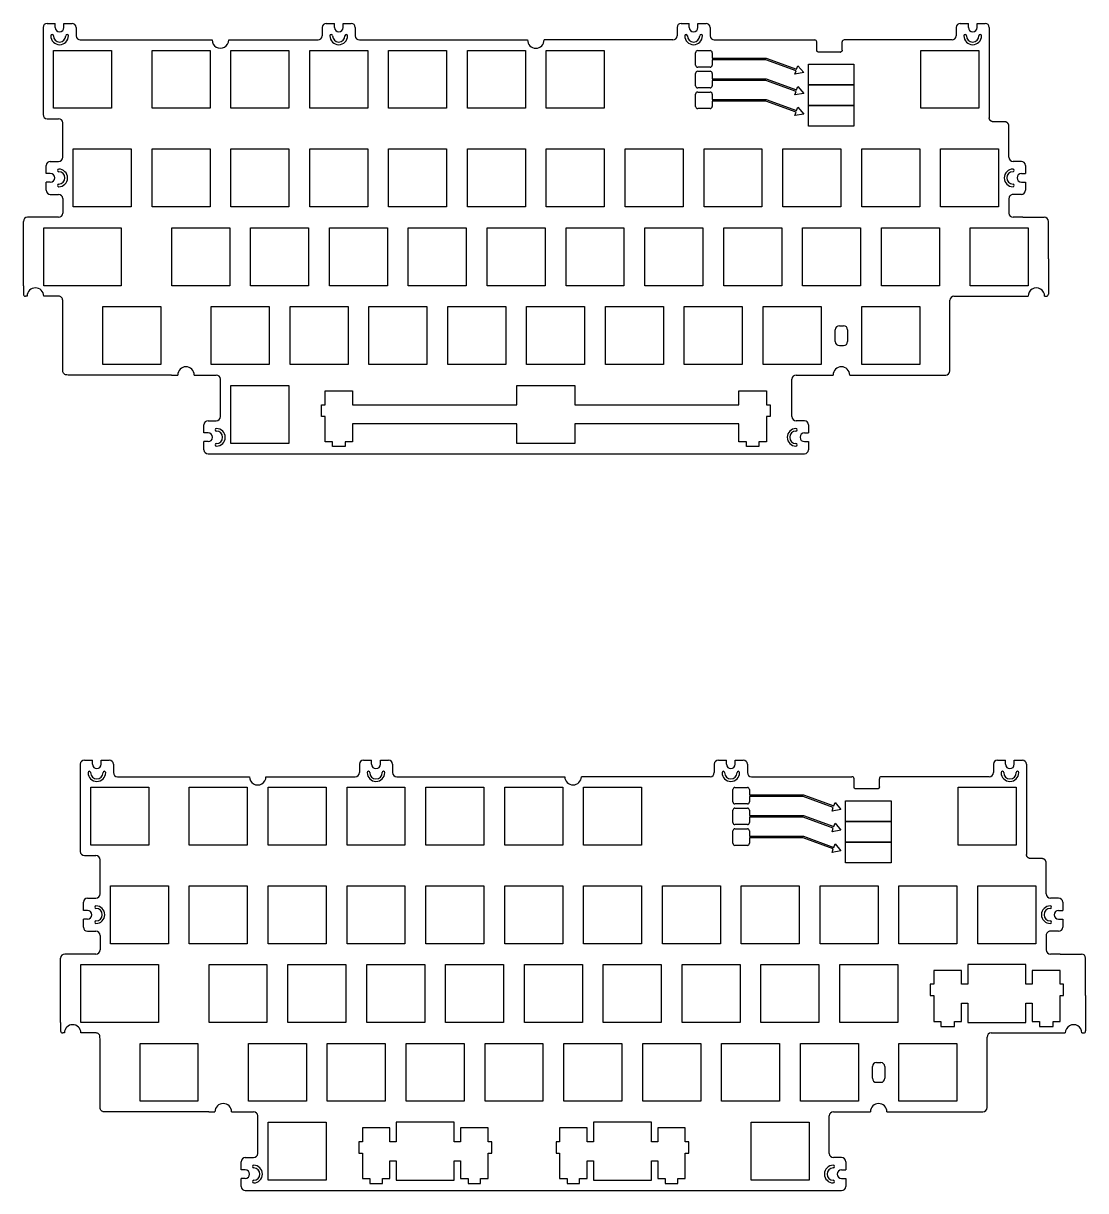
# Model space of a CAD drawing. Header units: millimetres. Extents: x -421 to 474, y -695 to -207.
# Drawn here: x -98 to 158.7, y -683 to -401 of the extents above; entities that cross this region are included whole.
import ezdxf

# ---------------------------------------------------------------- set-up
doc = ezdxf.new("R2010")
doc.units = ezdxf.units.MM
doc.header["$MEASUREMENT"] = 0

msp = doc.modelspace()

# ---------------------------------------------------------------- linework, layer by layer
for p, q in [((-93.24, -401.99), (-93.24, -423.04)), ((-92.24, -400.99), (-90.29, -400.99)), ((-90.29, -401.99), (-90.29, -400.99)), ((-88.19, -400.99), (-86.24, -400.99)), ((-88.19, -401.99), (-88.19, -400.99)), ((-85.24, -401.99), (-85.24, -403.99)), ((-25.8, -401.99), (-25.8, -403.99)), ((-24.8, -400.99), (-22.85, -400.99)), ((-22.85, -401.99), (-22.85, -400.99)), ((-20.75, -400.99), (-18.8, -400.99)), ((-20.75, -401.99), (-20.75, -400.99)), ((-17.8, -401.99), (-17.8, -403.99)), ((59.93, -401.99), (59.93, -403.99)), ((60.93, -400.99), (62.88, -400.99)), ((62.88, -401.99), (62.88, -400.99)), ((64.98, -400.99), (66.93, -400.99)), ((64.98, -401.99), (64.98, -400.99)), ((67.93, -401.99), (67.93, -403.99)), ((127.36, -401.99), (127.36, -403.99)), ((128.36, -400.99), (130.31, -400.99)), ((130.31, -401.99), (130.31, -400.99)), ((132.41, -400.99), (134.36, -400.99)), ((132.41, -401.99), (132.41, -400.99)), ((135.36, -401.99), (135.36, -423.79)), ((-48.38, -404.99), (-26.8, -404.99)), ((-16.8, -404.99), (23.82, -404.99)), ((58.93, -404.99), (27.82, -404.99)), ((68.93, -404.99), (93.19, -404.99)), ((93.69, -407.45), (93.69, -405.49)), ((99.81, -407.45), (99.81, -405.49)), ((126.36, -404.99), (100.31, -404.99)), ((-90.71, -421.51), (-90.71, -407.51)), ((-90.71, -407.51), (-76.71, -407.51)), ((-76.71, -407.51), (-76.71, -421.51)), ((-66.9, -407.51), (-52.9, -407.51)), ((-66.9, -421.51), (-66.9, -407.51)), ((-52.9, -407.51), (-52.9, -421.51)), ((-47.85, -421.51), (-47.85, -407.51)), ((-47.85, -407.51), (-33.85, -407.51)), ((-33.85, -407.51), (-33.85, -421.51)), ((-28.8, -421.51), (-28.8, -407.51)), ((-28.8, -407.51), (-14.8, -407.51)), ((-14.8, -407.51), (-14.8, -421.51)), ((-9.75, -421.51), (-9.75, -407.51)), ((-9.75, -407.51), (4.25, -407.51)), ((4.25, -407.51), (4.25, -421.51)), ((9.3, -421.51), (9.3, -407.51)), ((9.3, -407.51), (23.3, -407.51)), ((23.3, -407.51), (23.3, -421.51)), ((28.35, -421.51), (28.35, -407.51)), ((28.35, -407.51), (42.35, -407.51)), ((42.35, -407.51), (42.35, -421.51)), ((64.42, -411.08), (64.42, -408.08)), ((64.92, -407.58), (67.92, -407.58)), ((68.42, -408.08), (68.42, -409.38)), ((118.84, -407.51), (132.84, -407.51)), ((118.84, -421.51), (118.84, -407.51)), ((132.84, -407.51), (132.84, -421.51)), ((67.92, -411.58), (64.92, -411.58)), ((68.42, -409.38), (81.45, -409.38)), ((68.42, -409.78), (68.42, -411.08)), ((81.38, -409.78), (68.42, -409.78)), ((88.68, -412.44), (81.38, -409.78)), ((81.45, -409.38), (88.82, -412.06)), ((88.82, -412.06), (89.12, -411.22)), ((89.12, -411.22), (90.53, -412.9)), ((64.42, -416.08), (64.42, -413.08)), ((64.92, -412.58), (67.92, -412.58)), ((68.42, -413.08), (68.42, -414.38)), ((68.42, -414.38), (81.45, -414.38)), ((81.45, -414.38), (88.82, -417.06)), ((88.37, -413.28), (88.68, -412.44)), ((90.53, -412.9), (88.37, -413.28)), ((67.92, -416.58), (64.92, -416.58)), ((68.42, -414.78), (68.42, -416.08)), ((81.38, -414.78), (68.42, -414.78)), ((88.68, -417.44), (81.38, -414.78)), ((88.82, -417.06), (89.12, -416.22)), ((89.12, -416.22), (90.53, -417.9)), ((64.42, -421.08), (64.42, -418.08)), ((64.92, -417.58), (67.92, -417.58)), ((68.42, -418.08), (68.42, -419.38)), ((68.42, -419.38), (81.45, -419.38)), ((68.42, -419.78), (68.42, -421.08)), ((81.38, -419.78), (68.42, -419.78)), ((88.68, -422.44), (81.38, -419.78)), ((81.45, -419.38), (88.82, -422.06)), ((88.37, -418.28), (88.68, -417.44)), ((90.53, -417.9), (88.37, -418.28)), ((-76.71, -421.51), (-90.71, -421.51)), ((-52.9, -421.51), (-66.9, -421.51)), ((-33.85, -421.51), (-47.85, -421.51)), ((-14.8, -421.51), (-28.8, -421.51)), ((4.25, -421.51), (-9.75, -421.51)), ((23.3, -421.51), (9.3, -421.51)), ((42.35, -421.51), (28.35, -421.51)), ((67.92, -421.58), (64.92, -421.58)), ((88.37, -423.28), (88.68, -422.44)), ((90.53, -422.9), (88.37, -423.28)), ((88.82, -422.06), (89.12, -421.22)), ((89.12, -421.22), (90.53, -422.9)), ((132.84, -421.51), (118.84, -421.51)), ((-92.24, -424.04), (-89.48, -424.04)), ((-88.48, -433.33), (-88.48, -425.04)), ((140.12, -433.33), (140.12, -425.79)), ((-85.95, -445.32), (-85.95, -431.32)), ((-85.95, -431.32), (-71.95, -431.32)), ((-71.95, -431.32), (-71.95, -445.32)), ((-66.9, -431.32), (-52.9, -431.32)), ((-66.9, -445.32), (-66.9, -431.32)), ((-52.9, -431.32), (-52.9, -445.32)), ((-47.85, -445.32), (-47.85, -431.32)), ((-47.85, -431.32), (-33.85, -431.32)), ((-33.85, -431.32), (-33.85, -445.32)), ((-28.8, -445.32), (-28.8, -431.32)), ((-28.8, -431.32), (-14.8, -431.32)), ((-14.8, -431.32), (-14.8, -445.32)), ((-9.75, -445.32), (-9.75, -431.32)), ((-9.75, -431.32), (4.25, -431.32)), ((4.25, -431.32), (4.25, -445.32)), ((9.3, -445.32), (9.3, -431.32)), ((9.3, -431.32), (23.3, -431.32)), ((23.3, -431.32), (23.3, -445.32)), ((28.35, -445.32), (28.35, -431.32)), ((28.35, -431.32), (42.35, -431.32)), ((42.35, -431.32), (42.35, -445.32)), ((47.4, -445.32), (47.4, -431.32)), ((47.4, -431.32), (61.4, -431.32)), ((61.4, -431.32), (61.4, -445.32)), ((66.45, -445.32), (66.45, -431.32)), ((66.45, -431.32), (80.45, -431.32)), ((80.45, -431.32), (80.45, -445.32)), ((85.5, -445.32), (85.5, -431.32)), ((85.5, -431.32), (99.5, -431.32)), ((99.5, -431.32), (99.5, -445.32)), ((104.55, -445.32), (104.55, -431.32)), ((104.55, -431.32), (118.55, -431.32)), ((118.55, -431.32), (118.55, -445.32)), ((123.6, -431.32), (137.6, -431.32)), ((123.6, -445.32), (123.6, -431.32)), ((137.6, -431.32), (137.6, -445.32)), ((-92.48, -437.28), (-92.48, -435.33)), ((-91.48, -434.33), (-89.48, -434.33)), ((143.12, -434.33), (141.12, -434.33)), ((144.12, -435.33), (144.12, -437.28)), ((-91.48, -437.28), (-92.48, -437.28)), ((-92.48, -441.33), (-92.48, -439.38)), ((-91.48, -439.38), (-92.48, -439.38)), ((143.12, -437.28), (144.12, -437.28)), ((143.12, -439.38), (144.12, -439.38)), ((144.12, -439.38), (144.12, -441.33)), ((-91.48, -442.33), (-89.48, -442.33)), ((143.12, -442.33), (141.12, -442.33)), ((-88.48, -443.33), (-88.48, -446.85)), ((-71.95, -445.32), (-85.95, -445.32)), ((-52.9, -445.32), (-66.9, -445.32)), ((-33.85, -445.32), (-47.85, -445.32)), ((-14.8, -445.32), (-28.8, -445.32)), ((4.25, -445.32), (-9.75, -445.32)), ((23.3, -445.32), (9.3, -445.32)), ((42.35, -445.32), (28.35, -445.32)), ((61.4, -445.32), (47.4, -445.32)), ((80.45, -445.32), (66.45, -445.32)), ((99.5, -445.32), (85.5, -445.32)), ((118.55, -445.32), (104.55, -445.32)), ((137.6, -445.32), (123.6, -445.32)), ((140.12, -443.33), (140.12, -446.85)), ((-89.48, -447.85), (-97, -447.85)), ((143.49, -447.85), (148.65, -447.85)), ((-98, -450.38), (-98, -448.85)), ((-98, -464.37), (-98, -450.38)), ((-93.09, -464.37), (-93.09, -450.38)), ((-93.09, -450.38), (-74.33, -450.38)), ((-74.33, -450.38), (-74.33, -464.37)), ((-62.14, -464.37), (-62.14, -450.38)), ((-62.14, -450.38), (-48.14, -450.38)), ((-48.14, -450.38), (-48.14, -464.37)), ((-43.09, -464.37), (-43.09, -450.38)), ((-43.09, -450.38), (-29.09, -450.38)), ((-29.09, -450.38), (-29.09, -464.37)), ((-24.04, -464.37), (-24.04, -450.38)), ((-24.04, -450.38), (-10.04, -450.38)), ((-10.04, -450.38), (-10.04, -464.37)), ((-4.99, -464.37), (-4.99, -450.38)), ((-4.99, -450.38), (9.01, -450.38)), ((9.01, -450.38), (9.01, -464.37)), ((14.06, -464.37), (14.06, -450.38)), ((14.06, -450.38), (28.06, -450.38)), ((28.06, -450.38), (28.06, -464.37)), ((33.11, -450.38), (47.11, -450.38)), ((33.11, -464.37), (33.11, -450.38)), ((47.11, -450.38), (47.11, -464.37)), ((52.16, -464.37), (52.16, -450.38)), ((52.16, -450.38), (66.16, -450.38)), ((66.16, -450.38), (66.16, -464.37)), ((71.21, -464.37), (71.21, -450.38)), ((71.21, -450.38), (85.21, -450.38)), ((85.21, -450.38), (85.21, -464.37)), ((90.26, -464.37), (90.26, -450.38)), ((90.26, -450.38), (104.26, -450.38)), ((104.26, -450.38), (104.26, -464.37)), ((109.31, -464.37), (109.31, -450.38)), ((109.31, -450.38), (123.31, -450.38)), ((123.31, -450.38), (123.31, -464.37)), ((130.74, -464.37), (130.74, -450.38)), ((130.74, -450.38), (144.74, -450.38)), ((144.74, -450.38), (144.74, -464.37)), ((149.65, -455.08), (149.65, -448.85)), ((149.65, -457.87), (149.65, -466.4)), ((-98, -464.37), (-98, -466.4)), ((-74.33, -464.37), (-93.09, -464.37)), ((-48.14, -464.37), (-62.14, -464.37)), ((-29.09, -464.37), (-43.09, -464.37)), ((-10.04, -464.37), (-24.04, -464.37)), ((9.01, -464.37), (-4.99, -464.37)), ((28.06, -464.37), (14.06, -464.37)), ((47.11, -464.37), (33.11, -464.37)), ((66.16, -464.37), (52.16, -464.37)), ((85.21, -464.37), (71.21, -464.37)), ((104.26, -464.37), (90.26, -464.37)), ((123.31, -464.37), (109.31, -464.37)), ((144.74, -464.37), (130.74, -464.37)), ((-97.2, -466.9), (-97.5, -466.9)), ((-97.09, -466.9), (-97.2, -466.9)), ((125.84, -484.95), (125.84, -467.9)), ((135.22, -466.9), (144.74, -466.9)), ((148.74, -466.9), (149.15, -466.9)), ((-78.81, -483.43), (-78.81, -469.43)), ((-78.81, -469.43), (-64.81, -469.43)), ((-64.81, -469.43), (-64.81, -483.43)), ((-52.61, -483.43), (-52.61, -469.43)), ((-52.61, -469.43), (-38.61, -469.43)), ((-38.61, -469.43), (-38.61, -483.43)), ((-33.56, -469.43), (-19.56, -469.43)), ((-33.56, -483.43), (-33.56, -469.43)), ((-19.56, -469.43), (-19.56, -483.43)), ((-14.51, -469.43), (-0.51, -469.43)), ((-14.51, -483.43), (-14.51, -469.43)), ((-0.51, -469.43), (-0.51, -483.43)), ((4.54, -483.43), (4.54, -469.43)), ((4.54, -469.43), (18.54, -469.43)), ((18.54, -469.43), (18.54, -483.43)), ((23.59, -483.43), (23.59, -469.43)), ((23.59, -469.43), (37.59, -469.43)), ((37.59, -469.43), (37.59, -483.43)), ((42.64, -483.43), (42.64, -469.43)), ((42.64, -469.43), (56.64, -469.43)), ((56.64, -469.43), (56.64, -483.43)), ((61.69, -483.43), (61.69, -469.43)), ((61.69, -469.43), (75.69, -469.43)), ((75.69, -469.43), (75.69, -483.43)), ((80.74, -483.43), (80.74, -469.43)), ((80.74, -469.43), (94.74, -469.43)), ((94.74, -469.43), (94.74, -483.43)), ((104.55, -483.43), (104.55, -469.43)), ((104.55, -469.43), (118.55, -469.43)), ((118.55, -469.43), (118.55, -483.43)), ((98.14, -477.83), (98.14, -475.03)), ((99.14, -474.03), (100.14, -474.03)), ((101.14, -475.03), (101.14, -477.83)), ((99.14, -478.83), (100.14, -478.83)), ((-64.81, -483.43), (-78.81, -483.43)), ((-38.61, -483.43), (-52.61, -483.43)), ((-19.56, -483.43), (-33.56, -483.43)), ((-0.51, -483.43), (-14.51, -483.43)), ((18.54, -483.43), (4.54, -483.43)), ((37.59, -483.43), (23.59, -483.43)), ((56.64, -483.43), (42.64, -483.43)), ((75.69, -483.43), (61.69, -483.43)), ((94.74, -483.43), (80.74, -483.43)), ((118.55, -483.43), (104.55, -483.43)), ((-62.18, -485.95), (-60.71, -485.95)), ((-56.71, -485.95), (-51.38, -485.95)), ((-50.38, -496), (-50.38, -486.95)), ((87.7, -496), (87.7, -486.95)), ((88.7, -485.95), (97.64, -485.95)), ((101.64, -485.95), (124.84, -485.95)), ((-47.85, -502.48), (-47.85, -488.47)), ((-47.85, -488.47), (-33.85, -488.47)), ((-33.85, -488.47), (-33.85, -502.48)), ((-25.12, -493.19), (-25.12, -489.79)), ((-25.12, -489.79), (-18.47, -489.79)), ((-18.47, -489.79), (-18.47, -493.17)), ((21.21, -493.17), (21.21, -488.47)), ((21.21, -488.47), (35.21, -488.47)), ((35.21, -488.47), (35.21, -493.17)), ((74.88, -493.17), (74.88, -489.79)), ((74.88, -489.79), (81.53, -489.79)), ((81.53, -489.79), (81.53, -493.19)), ((-25.98, -495.98), (-25.98, -493.19)), ((-25.98, -493.19), (-25.12, -493.19)), ((-18.47, -493.17), (21.21, -493.17)), ((35.21, -493.17), (74.88, -493.17)), ((81.53, -493.19), (82.4, -493.19)), ((82.4, -493.19), (82.4, -495.98)), ((-25.12, -495.98), (-25.98, -495.98)), ((-25.12, -502.08), (-25.12, -495.98)), ((82.4, -495.98), (81.53, -495.98)), ((81.53, -495.98), (81.53, -502.08)), ((-54.38, -499.95), (-54.38, -498)), ((-53.38, -497), (-51.38, -497)), ((21.21, -497.77), (-18.47, -497.77)), ((-18.47, -497.77), (-18.47, -502.08)), ((21.21, -502.48), (21.21, -497.77)), ((35.21, -497.77), (35.21, -502.48)), ((74.88, -497.77), (35.21, -497.77)), ((74.88, -502.08), (74.88, -497.77)), ((90.7, -497), (88.7, -497)), ((91.7, -498), (91.7, -499.95)), ((-53.38, -499.95), (-54.38, -499.95)), ((90.7, -499.95), (91.7, -499.95)), ((-54.38, -504), (-54.38, -502.05)), ((-53.38, -502.05), (-54.38, -502.05)), ((-33.85, -502.48), (-47.85, -502.48)), ((-23.32, -502.08), (-25.12, -502.08)), ((-23.32, -503.25), (-23.32, -502.08)), ((-20.27, -503.25), (-23.32, -503.25)), ((-18.47, -502.08), (-20.27, -502.08)), ((-20.27, -502.08), (-20.27, -503.25)), ((35.21, -502.48), (21.21, -502.48)), ((76.68, -502.08), (74.88, -502.08)), ((76.68, -503.25), (76.68, -502.08)), ((79.73, -503.25), (76.68, -503.25)), ((81.53, -502.08), (79.73, -502.08)), ((79.73, -502.08), (79.73, -503.25)), ((90.7, -502.05), (91.7, -502.05)), ((91.7, -502.05), (91.7, -504)), ((-53.38, -505), (90.7, -505)), ((-84.24, -579.99), (-84.24, -601.04)), ((-83.24, -578.99), (-81.29, -578.99)), ((-81.29, -579.99), (-81.29, -578.99)), ((-79.19, -578.99), (-77.24, -578.99)), ((-79.19, -579.99), (-79.19, -578.99)), ((-76.24, -579.99), (-76.24, -581.99)), ((-16.8, -579.99), (-16.8, -581.99)), ((-15.8, -578.99), (-13.85, -578.99)), ((-13.85, -579.99), (-13.85, -578.99)), ((-11.75, -578.99), (-9.8, -578.99)), ((-11.75, -579.99), (-11.75, -578.99)), ((-8.8, -579.99), (-8.8, -581.99)), ((68.93, -579.99), (68.93, -581.99)), ((69.93, -578.99), (71.88, -578.99)), ((71.88, -579.99), (71.88, -578.99)), ((73.98, -578.99), (75.93, -578.99)), ((73.98, -579.99), (73.98, -578.99)), ((76.93, -579.99), (76.93, -581.99)), ((136.36, -579.99), (136.36, -581.99)), ((137.36, -578.99), (139.31, -578.99)), ((139.31, -579.99), (139.31, -578.99)), ((141.41, -578.99), (143.36, -578.99)), ((141.41, -579.99), (141.41, -578.99)), ((144.36, -579.99), (144.36, -601.79)), ((-39.38, -582.99), (-17.8, -582.99)), ((-7.8, -582.99), (32.82, -582.99)), ((67.93, -582.99), (36.82, -582.99)), ((77.93, -582.99), (102.19, -582.99)), ((102.69, -585.45), (102.69, -583.49)), ((108.81, -585.45), (108.81, -583.49)), ((135.36, -582.99), (109.31, -582.99)), ((-81.71, -599.51), (-81.71, -585.51)), ((-81.71, -585.51), (-67.71, -585.51)), ((-67.71, -585.51), (-67.71, -599.51)), ((-57.9, -599.51), (-57.9, -585.51)), ((-57.9, -585.51), (-43.9, -585.51)), ((-43.9, -585.51), (-43.9, -599.51)), ((-38.85, -599.51), (-38.85, -585.51)), ((-38.85, -585.51), (-24.85, -585.51)), ((-24.85, -585.51), (-24.85, -599.51)), ((-19.8, -599.51), (-19.8, -585.51)), ((-19.8, -585.51), (-5.8, -585.51)), ((-5.8, -585.51), (-5.8, -599.51)), ((-0.75, -585.51), (13.25, -585.51)), ((-0.75, -599.51), (-0.75, -585.51)), ((13.25, -585.51), (13.25, -599.51)), ((18.3, -599.51), (18.3, -585.51)), ((18.3, -585.51), (32.3, -585.51)), ((32.3, -585.51), (32.3, -599.51)), ((37.35, -599.51), (37.35, -585.51)), ((37.35, -585.51), (51.35, -585.51)), ((51.35, -585.51), (51.35, -599.51)), ((73.42, -589.08), (73.42, -586.08)), ((73.92, -585.58), (76.92, -585.58)), ((77.42, -586.08), (77.42, -587.38)), ((127.84, -599.51), (127.84, -585.51)), ((127.84, -585.51), (141.84, -585.51)), ((141.84, -585.51), (141.84, -599.51)), ((77.42, -587.38), (90.45, -587.38)), ((77.42, -587.78), (77.42, -589.08)), ((90.38, -587.78), (77.42, -587.78)), ((97.68, -590.44), (90.38, -587.78)), ((90.45, -587.38), (97.82, -590.06)), ((97.82, -590.06), (98.12, -589.22)), ((98.12, -589.22), (99.53, -590.9)), ((73.42, -594.08), (73.42, -591.08)), ((76.92, -589.58), (73.92, -589.58)), ((73.92, -590.58), (76.92, -590.58)), ((77.42, -591.08), (77.42, -592.38)), ((97.37, -591.28), (97.68, -590.44)), ((99.53, -590.9), (97.37, -591.28)), ((76.92, -594.58), (73.92, -594.58)), ((77.42, -592.38), (90.45, -592.38)), ((77.42, -592.78), (77.42, -594.08)), ((90.38, -592.78), (77.42, -592.78)), ((97.68, -595.44), (90.38, -592.78)), ((90.45, -592.38), (97.82, -595.06)), ((97.82, -595.06), (98.12, -594.22)), ((98.12, -594.22), (99.53, -595.9)), ((73.42, -599.08), (73.42, -596.08)), ((73.92, -595.58), (76.92, -595.58)), ((77.42, -596.08), (77.42, -597.38)), ((77.42, -597.38), (90.45, -597.38)), ((77.42, -597.78), (77.42, -599.08)), ((90.38, -597.78), (77.42, -597.78)), ((97.68, -600.44), (90.38, -597.78)), ((90.45, -597.38), (97.82, -600.06)), ((97.37, -596.28), (97.68, -595.44)), ((99.53, -595.9), (97.37, -596.28)), ((-67.71, -599.51), (-81.71, -599.51)), ((-43.9, -599.51), (-57.9, -599.51)), ((-24.85, -599.51), (-38.85, -599.51)), ((-5.8, -599.51), (-19.8, -599.51)), ((13.25, -599.51), (-0.75, -599.51)), ((32.3, -599.51), (18.3, -599.51)), ((51.35, -599.51), (37.35, -599.51)), ((76.92, -599.58), (73.92, -599.58)), ((97.37, -601.28), (97.68, -600.44)), ((97.82, -600.06), (98.12, -599.22)), ((98.12, -599.22), (99.53, -600.9)), ((141.84, -599.51), (127.84, -599.51)), ((-83.24, -602.04), (-80.48, -602.04)), ((-79.48, -611.33), (-79.48, -603.04)), ((99.53, -600.9), (97.37, -601.28)), ((149.12, -611.33), (149.12, -603.79)), ((-76.95, -623.33), (-76.95, -609.33)), ((-76.95, -609.33), (-62.95, -609.33)), ((-62.95, -609.33), (-62.95, -623.33)), ((-57.9, -623.33), (-57.9, -609.33)), ((-57.9, -609.33), (-43.9, -609.33)), ((-43.9, -609.33), (-43.9, -623.33)), ((-38.85, -623.33), (-38.85, -609.33)), ((-38.85, -609.33), (-24.85, -609.33)), ((-24.85, -609.33), (-24.85, -623.33)), ((-19.8, -623.33), (-19.8, -609.33)), ((-19.8, -609.33), (-5.8, -609.33)), ((-5.8, -609.33), (-5.8, -623.33)), ((-0.75, -623.33), (-0.75, -609.33)), ((-0.75, -609.33), (13.25, -609.33)), ((13.25, -609.33), (13.25, -623.33)), ((18.3, -623.33), (18.3, -609.33)), ((18.3, -609.33), (32.3, -609.33)), ((32.3, -609.33), (32.3, -623.33)), ((37.35, -623.33), (37.35, -609.33)), ((37.35, -609.33), (51.35, -609.33)), ((51.35, -609.33), (51.35, -623.33)), ((56.4, -609.33), (70.4, -609.33)), ((56.4, -623.33), (56.4, -609.33)), ((70.4, -609.33), (70.4, -623.33)), ((75.45, -623.33), (75.45, -609.33)), ((75.45, -609.33), (89.45, -609.33)), ((89.45, -609.33), (89.45, -623.33)), ((94.5, -623.33), (94.5, -609.33)), ((94.5, -609.33), (108.5, -609.33)), ((108.5, -609.33), (108.5, -623.33)), ((113.55, -623.33), (113.55, -609.33)), ((113.55, -609.33), (127.55, -609.33)), ((127.55, -609.33), (127.55, -623.33)), ((132.6, -623.33), (132.6, -609.33)), ((132.6, -609.33), (146.6, -609.33)), ((146.6, -609.33), (146.6, -623.33)), ((-83.48, -615.28), (-83.48, -613.33)), ((-82.48, -612.33), (-80.48, -612.33)), ((152.12, -612.33), (150.12, -612.33)), ((153.12, -613.33), (153.12, -615.28)), ((-82.48, -615.28), (-83.48, -615.28)), ((-83.48, -619.33), (-83.48, -617.38)), ((-82.48, -617.38), (-83.48, -617.38)), ((152.12, -615.28), (153.12, -615.28)), ((152.12, -617.38), (153.12, -617.38)), ((153.12, -617.38), (153.12, -619.33)), ((-82.48, -620.33), (-80.48, -620.33)), ((152.12, -620.33), (150.12, -620.33)), ((-79.48, -621.33), (-79.48, -624.85)), ((149.12, -621.33), (149.12, -624.85)), ((-80.48, -625.85), (-88, -625.85)), ((-62.95, -623.33), (-76.95, -623.33)), ((-43.9, -623.33), (-57.9, -623.33)), ((-24.85, -623.33), (-38.85, -623.33)), ((-5.8, -623.33), (-19.8, -623.33)), ((13.25, -623.33), (-0.75, -623.33)), ((32.3, -623.33), (18.3, -623.33)), ((51.35, -623.33), (37.35, -623.33)), ((70.4, -623.33), (56.4, -623.33)), ((89.45, -623.33), (75.45, -623.33)), ((108.5, -623.33), (94.5, -623.33)), ((127.55, -623.33), (113.55, -623.33)), ((146.6, -623.33), (132.6, -623.33)), ((152.49, -625.85), (157.65, -625.85)), ((-89, -628.38), (-89, -626.85)), ((-89, -642.38), (-89, -628.38)), ((-84.09, -628.38), (-65.33, -628.38)), ((-84.09, -642.38), (-84.09, -628.38)), ((-65.33, -628.38), (-65.33, -642.38)), ((-53.14, -642.38), (-53.14, -628.38)), ((-53.14, -628.38), (-39.14, -628.38)), ((-39.14, -628.38), (-39.14, -642.38)), ((-34.09, -628.38), (-20.09, -628.38)), ((-34.09, -642.38), (-34.09, -628.38)), ((-20.09, -628.38), (-20.09, -642.38)), ((-15.04, -642.38), (-15.04, -628.38)), ((-15.04, -628.38), (-1.04, -628.38)), ((-1.04, -628.38), (-1.04, -642.38)), ((4.01, -628.38), (18.01, -628.38)), ((4.01, -642.38), (4.01, -628.38)), ((18.01, -628.38), (18.01, -642.38)), ((23.06, -642.38), (23.06, -628.38)), ((23.06, -628.38), (37.06, -628.38)), ((37.06, -628.38), (37.06, -642.38)), ((42.11, -642.38), (42.11, -628.38)), ((42.11, -628.38), (56.11, -628.38)), ((56.11, -628.38), (56.11, -642.38)), ((61.16, -642.38), (61.16, -628.38)), ((61.16, -628.38), (75.16, -628.38)), ((75.16, -628.38), (75.16, -642.38)), ((80.21, -628.38), (94.21, -628.38)), ((80.21, -642.38), (80.21, -628.38)), ((94.21, -628.38), (94.21, -642.38)), ((99.26, -628.38), (113.26, -628.38)), ((99.26, -642.38), (99.26, -628.38)), ((113.26, -628.38), (113.26, -642.38)), ((158.65, -633.08), (158.65, -626.85)), ((158.65, -635.87), (158.65, -644.4)), ((-89, -642.38), (-89, -644.4)), ((-65.33, -642.38), (-84.09, -642.38)), ((-39.14, -642.38), (-53.14, -642.38)), ((-20.09, -642.38), (-34.09, -642.38)), ((-1.04, -642.38), (-15.04, -642.38)), ((18.01, -642.38), (4.01, -642.38)), ((37.06, -642.38), (23.06, -642.38)), ((56.11, -642.38), (42.11, -642.38)), ((75.16, -642.38), (61.16, -642.38)), ((94.21, -642.38), (80.21, -642.38)), ((113.26, -642.38), (99.26, -642.38)), ((-88.2, -644.9), (-88.5, -644.9)), ((-88.09, -644.9), (-88.2, -644.9)), ((144.22, -644.9), (153.74, -644.9)), ((157.74, -644.9), (158.15, -644.9)), ((-69.81, -647.42), (-55.81, -647.42)), ((-69.81, -661.42), (-69.81, -647.42)), ((-55.81, -647.42), (-55.81, -661.42)), ((-43.61, -661.42), (-43.61, -647.42)), ((-43.61, -647.42), (-29.61, -647.42)), ((-29.61, -647.42), (-29.61, -661.42)), ((-24.56, -661.42), (-24.56, -647.42)), ((-24.56, -647.42), (-10.56, -647.42)), ((-10.56, -647.42), (-10.56, -661.42)), ((-5.51, -661.42), (-5.51, -647.42)), ((-5.51, -647.42), (8.49, -647.42)), ((8.49, -647.42), (8.49, -661.42)), ((13.54, -661.42), (13.54, -647.42)), ((13.54, -647.42), (27.54, -647.42)), ((27.54, -647.42), (27.54, -661.42)), ((32.59, -661.42), (32.59, -647.42)), ((32.59, -647.42), (46.59, -647.42)), ((46.59, -647.42), (46.59, -661.42)), ((51.64, -661.42), (51.64, -647.42)), ((51.64, -647.42), (65.64, -647.42)), ((65.64, -647.42), (65.64, -661.42)), ((70.69, -661.42), (70.69, -647.42)), ((70.69, -647.42), (84.69, -647.42)), ((84.69, -647.42), (84.69, -661.42)), ((89.74, -661.42), (89.74, -647.42)), ((89.74, -647.42), (103.74, -647.42)), ((103.74, -647.42), (103.74, -661.42)), ((113.55, -647.42), (127.55, -647.42)), ((113.55, -661.42), (113.55, -647.42)), ((127.55, -647.42), (127.55, -661.42)), ((134.84, -662.95), (134.84, -645.9)), ((107.14, -655.83), (107.14, -653.03)), ((108.14, -652.03), (109.14, -652.03)), ((110.14, -653.03), (110.14, -655.83)), ((108.14, -656.83), (109.14, -656.83)), ((-55.81, -661.42), (-69.81, -661.42)), ((-29.61, -661.42), (-43.61, -661.42)), ((-10.56, -661.42), (-24.56, -661.42)), ((8.49, -661.42), (-5.51, -661.42)), ((27.54, -661.42), (13.54, -661.42)), ((46.59, -661.42), (32.59, -661.42)), ((65.64, -661.42), (51.64, -661.42)), ((84.69, -661.42), (70.69, -661.42)), ((103.74, -661.42), (89.74, -661.42)), ((127.55, -661.42), (113.55, -661.42)), ((-53.18, -663.95), (-51.71, -663.95)), ((-47.71, -663.95), (-42.38, -663.95)), ((-41.38, -674), (-41.38, -664.95)), ((96.7, -674), (96.7, -664.95)), ((97.7, -663.95), (106.64, -663.95)), ((110.64, -663.95), (133.84, -663.95)), ((-38.85, -666.48), (-24.85, -666.48)), ((-38.85, -680.48), (-38.85, -666.48)), ((-24.85, -666.48), (-24.85, -680.48)), ((77.83, -666.48), (91.83, -666.48)), ((77.83, -680.48), (77.83, -666.48)), ((91.83, -666.48), (91.83, -680.48)), ((-45.38, -677.95), (-45.38, -676)), ((-44.38, -675), (-42.38, -675)), ((99.7, -675), (97.7, -675)), ((100.7, -676), (100.7, -677.95)), ((-44.38, -677.95), (-45.38, -677.95)), ((99.7, -677.95), (100.7, -677.95)), ((-45.38, -682), (-45.38, -680.05)), ((-44.38, -680.05), (-45.38, -680.05)), ((-24.85, -680.48), (-38.85, -680.48)), ((91.83, -680.48), (77.83, -680.48)), ((99.7, -680.05), (100.7, -680.05)), ((100.7, -680.05), (100.7, -682)), ((-44.38, -683), (99.7, -683))]:
    msp.add_line(p, q)
at = {"linetype": 'Continuous'}
for p, q in [((-84.24, -404.99), (-52.38, -404.99)), ((-84.24, -404.99), (-84.24, -404.99)), ((91.66, -410.82), (102.66, -410.82)), ((91.66, -415.82), (91.66, -410.82)), ((102.66, -410.82), (102.66, -415.82)), ((102.66, -415.82), (91.66, -415.82)), ((91.66, -415.82), (102.66, -415.82)), ((91.66, -420.82), (91.66, -415.82)), ((102.66, -415.82), (102.66, -420.82)), ((102.66, -420.82), (91.66, -420.82)), ((91.66, -420.82), (102.66, -420.82)), ((91.66, -425.82), (91.66, -420.82)), ((102.66, -420.82), (102.66, -425.82)), ((102.66, -425.82), (91.66, -425.82)), ((143.49, -447.85), (141.12, -447.85)), ((149.65, -457.87), (149.65, -455.08)), ((126.84, -466.9), (135.22, -466.9)), ((-75.24, -582.99), (-43.38, -582.99)), ((-75.24, -582.99), (-75.24, -582.99)), ((100.66, -588.82), (111.66, -588.82)), ((100.66, -593.82), (100.66, -588.82)), ((111.66, -588.82), (111.66, -593.82)), ((111.66, -593.82), (100.66, -593.82)), ((100.66, -593.82), (111.66, -593.82)), ((100.66, -598.82), (100.66, -593.82)), ((111.66, -593.82), (111.66, -598.82)), ((111.66, -598.82), (100.66, -598.82)), ((100.66, -598.82), (111.66, -598.82)), ((100.66, -603.82), (100.66, -598.82)), ((111.66, -598.82), (111.66, -603.82)), ((111.66, -603.82), (100.66, -603.82)), ((152.49, -625.85), (150.12, -625.85)), ((144.22, -628.38), (130.22, -628.38)), ((130.22, -628.38), (130.22, -633.08)), ((144.22, -633.08), (144.22, -628.38)), ((128.69, -629.85), (121.94, -629.85)), ((121.94, -629.85), (121.94, -633.08)), ((128.69, -633.08), (128.69, -629.85)), ((152.49, -629.85), (145.74, -629.85)), ((145.74, -629.85), (145.74, -633.08)), ((152.49, -633.08), (152.49, -629.85)), ((121.94, -633.08), (121.12, -633.08)), ((121.12, -633.08), (121.12, -635.87)), ((130.22, -633.08), (128.69, -633.08)), ((145.74, -633.08), (144.22, -633.08)), ((153.32, -633.08), (152.49, -633.08)), ((153.32, -635.87), (153.32, -633.08)), ((158.65, -635.87), (158.65, -633.08)), ((121.12, -635.87), (121.94, -635.87)), ((121.94, -635.87), (121.94, -642.14)), ((152.49, -642.14), (152.49, -635.87)), ((152.49, -635.87), (153.32, -635.87)), ((128.69, -642.14), (128.69, -637.68)), ((128.69, -637.68), (130.22, -637.68)), ((130.22, -637.68), (130.22, -642.38)), ((144.22, -642.38), (144.22, -637.68)), ((144.22, -637.68), (145.74, -637.68)), ((145.74, -637.68), (145.74, -642.14)), ((121.94, -642.14), (123.67, -642.14)), ((123.67, -642.14), (123.67, -643.34)), ((126.97, -643.34), (126.97, -642.14)), ((126.97, -642.14), (128.69, -642.14)), ((130.22, -642.38), (144.22, -642.38)), ((145.74, -642.14), (147.47, -642.14)), ((147.47, -642.14), (147.47, -643.34)), ((150.77, -642.14), (152.49, -642.14)), ((150.77, -643.34), (150.77, -642.14)), ((123.67, -643.34), (126.97, -643.34)), ((135.84, -644.9), (144.22, -644.9)), ((147.47, -643.34), (150.77, -643.34)), ((-9.42, -667.79), (-16.07, -667.79)), ((-16.07, -667.79), (-16.07, -671.19)), ((-9.42, -671.18), (-9.42, -667.79)), ((6.11, -666.48), (-7.89, -666.48)), ((-7.89, -666.48), (-7.89, -671.18)), ((6.11, -671.18), (6.11, -666.48)), ((14.29, -667.79), (7.63, -667.79)), ((7.63, -667.79), (7.63, -671.18)), ((14.29, -671.19), (14.29, -667.79)), ((38.21, -667.79), (31.55, -667.79)), ((31.55, -667.79), (31.55, -671.19)), ((38.21, -671.18), (38.21, -667.79)), ((53.73, -666.48), (39.73, -666.48)), ((39.73, -666.48), (39.73, -671.18)), ((53.73, -671.18), (53.73, -666.48)), ((61.91, -667.79), (55.26, -667.79)), ((55.26, -667.79), (55.26, -671.18)), ((61.91, -671.19), (61.91, -667.79)), ((-7.89, -671.18), (-9.42, -671.18)), ((7.63, -671.18), (6.11, -671.18)), ((39.73, -671.18), (38.21, -671.18)), ((55.26, -671.18), (53.73, -671.18)), ((-16.07, -671.19), (-16.94, -671.19)), ((-16.94, -671.19), (-16.94, -673.98)), ((-16.94, -673.98), (-16.07, -673.98)), ((-16.07, -673.98), (-16.07, -680.08)), ((15.15, -671.19), (14.29, -671.19)), ((14.29, -680.08), (14.29, -673.98)), ((14.29, -673.98), (15.15, -673.98)), ((15.15, -673.98), (15.15, -671.19)), ((31.55, -671.19), (30.69, -671.19)), ((30.69, -671.19), (30.69, -673.98)), ((30.69, -673.98), (31.55, -673.98)), ((31.55, -673.98), (31.55, -680.08)), ((62.77, -671.19), (61.91, -671.19)), ((61.91, -680.08), (61.91, -673.98)), ((61.91, -673.98), (62.77, -673.98)), ((62.77, -673.98), (62.77, -671.19)), ((-9.42, -680.08), (-9.42, -675.78)), ((-9.42, -675.78), (-7.89, -675.78)), ((-7.89, -675.78), (-7.89, -680.48)), ((6.11, -680.48), (6.11, -675.78)), ((6.11, -675.78), (7.63, -675.78)), ((7.63, -675.78), (7.63, -680.08)), ((38.21, -680.08), (38.21, -675.78)), ((38.21, -675.78), (39.73, -675.78)), ((39.73, -675.78), (39.73, -680.48)), ((53.73, -680.48), (53.73, -675.78)), ((53.73, -675.78), (55.26, -675.78)), ((55.26, -675.78), (55.26, -680.08)), ((-16.07, -680.08), (-14.27, -680.08)), ((-14.27, -680.08), (-14.27, -681.25)), ((-14.27, -681.25), (-11.22, -681.25)), ((-11.22, -681.25), (-11.22, -680.08)), ((-11.22, -680.08), (-9.42, -680.08)), ((-7.89, -680.48), (6.11, -680.48)), ((7.63, -680.08), (9.43, -680.08)), ((9.43, -680.08), (9.43, -681.25)), ((9.43, -681.25), (12.48, -681.25)), ((12.48, -681.25), (12.48, -680.08)), ((12.48, -680.08), (14.29, -680.08)), ((31.55, -680.08), (33.36, -680.08)), ((33.36, -680.08), (33.36, -681.25)), ((33.36, -681.25), (36.4, -681.25)), ((36.4, -681.25), (36.4, -680.08)), ((36.4, -680.08), (38.21, -680.08)), ((39.73, -680.48), (53.73, -680.48)), ((55.26, -680.08), (57.06, -680.08)), ((57.06, -680.08), (57.06, -681.25)), ((57.06, -681.25), (60.11, -681.25)), ((60.11, -681.25), (60.11, -680.08)), ((60.11, -680.08), (61.91, -680.08))]:
    msp.add_line(p, q, dxfattribs=at)
for centre, radius, start, end in [((-92.24, -401.99), 1, 90, 180), ((-89.24, -401.99), 1.05, 180, 0), ((-86.24, -401.99), 1, 360, 90), ((-24.8, -401.99), 1, 90, 180), ((-21.8, -401.99), 1.05, 180, 0), ((-18.8, -401.99), 1, 360, 90), ((60.93, -401.99), 1, 90, 180), ((63.93, -401.99), 1.05, 180, 0), ((66.93, -401.99), 1, 360, 90), ((128.36, -401.99), 1, 90, 180), ((131.36, -401.99), 1.05, 180, 0), ((134.36, -401.99), 1, 0, 90), ((-91.05, -404.01), 0.316, 0, 180), ((-89.24, -404.01), 2.13, 180, 0), ((-89.24, -404.01), 1.5, 180, 0), ((-87.42, -404.01), 0.316, 360, 180), ((-84.24, -403.99), 1, 180, 270), ((-50.38, -404.99), 2, 179.9999, 0.0001), ((-26.8, -403.99), 1, 270, 0), ((-16.8, -403.99), 1, 180, 270), ((25.82, -404.99), 2, 180.0001, 359.9999), ((58.93, -403.99), 1, 270, 0), ((68.93, -403.99), 1, 180, 270), ((93.19, -405.49), 0.5, 0, 90), ((100.31, -405.49), 0.5, 90, 180), ((126.36, -403.99), 1, 270, 0), ((64.92, -408.08), 0.5, 90, 180), ((67.92, -408.08), 0.5, 0, 90), ((64.92, -411.08), 0.5, 180, 270), ((67.92, -411.08), 0.5, 270, 0), ((64.92, -413.08), 0.5, 90, 180), ((67.92, -413.08), 0.5, 360, 90), ((64.92, -416.08), 0.5, 180, 270), ((67.92, -416.08), 0.5, 270, 0), ((64.92, -418.08), 0.5, 90, 180), ((67.92, -418.08), 0.5, 0, 90), ((64.92, -421.08), 0.5, 180, 270), ((67.92, -421.08), 0.5, 270, 0), ((-92.24, -423.04), 1, 180, 270), ((-89.48, -425.04), 1, 0, 90), ((-89.48, -433.33), 1, 270, 0), ((141.12, -433.33), 1, 180, 270), ((-91.48, -435.33), 1, 90, 180), ((143.12, -435.33), 1, 0, 90), ((-91.48, -438.33), 1.05, 270, 90), ((143.12, -438.33), 1.05, 90, 270), ((-91.48, -441.33), 1, 180, 270), ((-89.48, -443.33), 1, 0, 90), ((141.12, -443.33), 1, 90, 180.0021), ((143.12, -441.33), 1, 270, 0), ((-97, -448.85), 1, 90, 180), ((-89.48, -446.85), 1, 270, 0), ((141.12, -446.85), 1, 180.0021, 270), ((148.65, -448.85), 1, 0, 90), ((-95.09, -466.9), 2, 0, 180), ((146.74, -466.9), 2, 359.9999, 180.0001), ((-97.5, -466.4), 0.5, 180, 270), ((126.84, -467.9), 1, 90, 180), ((149.15, -466.4), 0.5, 270, 0), ((99.14, -475.03), 1, 90, 180), ((100.14, -475.03), 1, 0, 90), ((99.14, -477.83), 1, 180, 270), ((100.14, -477.83), 1, 270, 0), ((-58.71, -485.95), 2, 0, 180), ((99.64, -485.95), 2, 0, 180), ((124.84, -484.95), 1, 270, 0), ((-51.38, -486.95), 1, 0, 90), ((88.7, -486.95), 1, 90, 180), ((-51.38, -496), 1, 270, 0), ((88.7, -496), 1, 180, 270), ((-53.38, -498), 1, 90, 180), ((90.7, -498), 1, 0, 90), ((-53.38, -501), 1.05, 270, 90), ((90.7, -501), 1.05, 90, 270), ((-53.38, -504), 1, 180, 270), ((90.7, -504), 1, 270, 0), ((-83.24, -579.99), 1, 90, 180), ((-80.24, -579.99), 1.05, 180, 0), ((-77.24, -579.99), 1, 360, 90), ((-15.8, -579.99), 1, 90, 180), ((-12.8, -579.99), 1.05, 180, 0), ((-9.8, -579.99), 1, 360, 90), ((69.93, -579.99), 1, 90, 180), ((72.93, -579.99), 1.05, 180, 0), ((75.93, -579.99), 1, 360, 90), ((137.36, -579.99), 1, 90, 180), ((140.36, -579.99), 1.05, 180, 0), ((143.36, -579.99), 1, 0, 90), ((-82.05, -582.01), 0.316, 0, 180), ((-80.24, -582.01), 2.13, 180, 0), ((-80.24, -582.01), 1.5, 180, 0), ((-78.42, -582.01), 0.316, 360, 180), ((-75.24, -581.99), 1, 180, 270), ((-41.38, -582.99), 2, 179.9999, 0.0001), ((-17.8, -581.99), 1, 270, 0), ((-7.8, -581.99), 1, 180, 270), ((34.82, -582.99), 2, 180.0001, 359.9999), ((67.93, -581.99), 1, 270, 0), ((77.93, -581.99), 1, 180, 270), ((102.19, -583.49), 0.5, 0, 90), ((109.31, -583.49), 0.5, 90, 180), ((135.36, -581.99), 1, 270, 0), ((73.92, -586.08), 0.5, 90, 180), ((76.92, -586.08), 0.5, 0, 90), ((73.92, -589.08), 0.5, 180, 270), ((76.92, -589.08), 0.5, 270, 0), ((73.92, -591.08), 0.5, 90, 180), ((76.92, -591.08), 0.5, 360, 90), ((73.92, -594.08), 0.5, 180, 270), ((76.92, -594.08), 0.5, 270, 0), ((73.92, -596.08), 0.5, 90, 180), ((76.92, -596.08), 0.5, 0, 90), ((73.92, -599.08), 0.5, 180, 270), ((76.92, -599.08), 0.5, 270, 0), ((-83.24, -601.04), 1, 180, 270), ((-80.48, -603.04), 1, 0, 90), ((-80.48, -611.33), 1, 270, 0), ((150.12, -611.33), 1, 180, 270), ((-82.48, -613.33), 1, 90, 180), ((152.12, -613.33), 1, 0, 90), ((-82.48, -616.33), 1.05, 270, 90), ((152.12, -616.33), 1.05, 90, 270), ((-82.48, -619.33), 1, 180, 270), ((-80.48, -621.33), 1, 0, 90), ((150.12, -621.33), 1, 90, 180.0021), ((152.12, -619.33), 1, 270, 0), ((-88, -626.85), 1, 90, 180), ((-80.48, -624.85), 1, 270, 0), ((150.12, -624.85), 1, 180.0021, 270), ((157.65, -626.85), 1, 0, 90), ((-86.09, -644.9), 2, 0, 180), ((155.74, -644.9), 2, 359.9999, 180.0001), ((-88.5, -644.4), 0.5, 180, 270), ((135.84, -645.9), 1, 90, 180), ((158.15, -644.4), 0.5, 270, 0), ((108.14, -653.03), 1, 90, 180), ((109.14, -653.03), 1, 0, 90), ((108.14, -655.83), 1, 180, 270), ((109.14, -655.83), 1, 270, 0), ((-49.71, -663.95), 2, 0, 180), ((108.64, -663.95), 2, 0, 180), ((-42.38, -664.95), 1, 0, 90), ((97.7, -664.95), 1, 90, 180), ((133.84, -662.95), 1, 270, 0), ((-42.38, -674), 1, 270, 0), ((97.7, -674), 1, 180, 270), ((-44.38, -676), 1, 90, 180), ((99.7, -676), 1, 0, 90), ((-44.38, -679), 1.05, 270, 90), ((99.7, -679), 1.05, 90, 270), ((-44.38, -682), 1, 180, 270), ((99.7, -682), 1, 270, 0)]:
    msp.add_arc(centre, radius, start, end)
for centre, radius, start, end in [((-91.05, -404.01), 0.316, 0, 180), ((-89.24, -404.01), 2.13, 180, 0), ((-89.24, -404.01), 1.5, 180, 0), ((-87.42, -404.01), 0.316, 0, 180), ((-23.62, -404.01), 0.316, 0, 180), ((-21.8, -404.01), 2.13, 180, 0), ((-21.8, -404.01), 1.5, 180, 0), ((-19.98, -404.01), 0.316, 0, 180), ((62.11, -404.01), 0.316, 0, 180), ((63.93, -404.01), 2.13, 180, 0), ((63.93, -404.01), 1.5, 180, 0), ((65.74, -404.01), 0.316, 0, 180), ((129.55, -404.01), 0.316, 0, 180), ((131.36, -404.01), 2.13, 180, 0), ((131.36, -404.01), 1.5, 180, 0), ((133.18, -404.01), 0.316, 0, 180), ((-89.45, -436.51), 0.316, 90, 270), ((-89.45, -438.33), 2.13, 270, 90), ((-89.45, -438.33), 1.5, 270, 90), ((141.1, -438.33), 2.13, 90, 270), ((141.1, -438.33), 1.5, 90, 270), ((141.1, -436.51), 0.316, 270, 90), ((-89.45, -440.14), 0.316, 90, 270), ((141.1, -440.14), 0.316, 270, 90), ((-51.35, -499.18), 0.316, 90, 270), ((-51.35, -501), 2.13, 270, 90), ((88.67, -501), 2.13, 90, 270), ((88.67, -499.18), 0.316, 270, 90), ((-51.35, -501), 1.5, 270, 90), ((88.67, -501), 1.5, 90, 270), ((-51.35, -502.82), 0.316, 90, 270), ((88.67, -502.82), 0.316, 270, 90), ((-82.05, -582.01), 0.316, 0, 180), ((-80.24, -582.01), 2.13, 180, 0), ((-80.24, -582.01), 1.5, 180, 0), ((-78.42, -582.01), 0.316, 0, 180), ((-14.62, -582.01), 0.316, 0, 180), ((-12.8, -582.01), 2.13, 180, 0), ((-12.8, -582.01), 1.5, 180, 0), ((-10.98, -582.01), 0.316, 0, 180), ((71.11, -582.01), 0.316, 0, 180), ((72.93, -582.01), 2.13, 180, 0), ((72.93, -582.01), 1.5, 180, 0), ((74.74, -582.01), 0.316, 0, 180), ((138.55, -582.01), 0.316, 0, 180), ((140.36, -582.01), 2.13, 180, 0), ((140.36, -582.01), 1.5, 180, 0), ((142.18, -582.01), 0.316, 0, 180), ((-80.45, -614.51), 0.316, 90, 270), ((-80.45, -616.33), 2.13, 270, 90), ((150.1, -616.33), 2.13, 90, 270), ((150.1, -614.51), 0.316, 270, 90), ((-80.45, -616.33), 1.5, 270, 90), ((150.1, -616.33), 1.5, 90, 270), ((-80.45, -618.14), 0.316, 90, 270), ((150.1, -618.14), 0.316, 270, 90), ((-42.35, -677.18), 0.316, 90, 270), ((-42.35, -679), 2.13, 270, 90), ((-42.35, -679), 1.5, 270, 90), ((97.67, -679), 2.13, 90, 270), ((97.67, -679), 1.5, 90, 270), ((97.67, -677.18), 0.316, 270, 90), ((-42.35, -680.82), 0.316, 90, 270), ((97.67, -680.82), 0.316, 270, 90)]:
    msp.add_arc(centre, radius, start, end, dxfattribs=at)
for points, knots in [([(99.81, -407.45), (99.81, -407.75), (99.61, -407.95), (99.31, -407.95), (97.61, -407.95), (95.9, -407.95), (94.19, -407.95), (93.9, -407.95), (93.69, -407.75), (93.69, -407.45)], [1.078741, 1.078741, 1.078741, 1.078741, 2.649537, 2.649537, 2.649537, 3.649537, 3.649537, 3.649537, 5.220333, 5.220333, 5.220333, 5.220333]), ([(140.12, -425.79), (140.12, -425.2), (139.71, -424.79), (139.12, -424.79), (138.2, -424.79), (137.28, -424.79), (136.36, -424.79), (135.78, -424.79), (135.36, -424.37), (135.36, -423.79)], [168.753538, 168.753538, 168.753538, 168.753538, 170.324335, 170.324335, 170.324335, 171.324335, 171.324335, 171.324335, 172.895131, 172.895131, 172.895131, 172.895131]), ([(108.81, -585.45), (108.81, -585.75), (108.61, -585.95), (108.31, -585.95), (106.61, -585.95), (104.9, -585.95), (103.19, -585.95), (102.9, -585.95), (102.69, -585.75), (102.69, -585.45)], [1.078741, 1.078741, 1.078741, 1.078741, 2.649537, 2.649537, 2.649537, 3.649537, 3.649537, 3.649537, 5.220333, 5.220333, 5.220333, 5.220333]), ([(149.12, -603.79), (149.12, -603.2), (148.71, -602.79), (148.12, -602.79), (147.2, -602.79), (146.28, -602.79), (145.36, -602.79), (144.78, -602.79), (144.36, -602.37), (144.36, -601.79)], [168.753538, 168.753538, 168.753538, 168.753538, 170.324335, 170.324335, 170.324335, 171.324335, 171.324335, 171.324335, 172.895131, 172.895131, 172.895131, 172.895131])]:
    msp.add_rational_spline(points, [1, 0.804737854124, 0.804737854124, 1, 1, 1, 1, 0.804737854124, 0.804737854124, 1], degree=3, knots=knots)
for points, weights in [([(-88.48, -425.04), (-88.48, -425.04), (-88.48, -425.04), (-88.48, -425.04)], [0.999954054906, 0.999969368736, 0.999984683767, 1]), ([(88.7, -497), (88.7, -497), (88.7, -497), (88.7, -497)], [1, 0.999980935375, 0.99996187261, 0.999942811708]), ([(-79.48, -603.04), (-79.48, -603.04), (-79.48, -603.04), (-79.48, -603.04)], [0.999954054906, 0.999969368736, 0.999984683767, 1]), ([(97.7, -675), (97.7, -675), (97.7, -675), (97.7, -675)], [1, 0.999980935375, 0.99996187261, 0.999942811708])]:
    msp.add_rational_spline(points, weights, degree=3)
for points in [[(-62.18, -485.95), (-69.84, -485.95), (-77.51, -485.95), (-85.68, -485.95), (-86.19, -485.95), (-87.52, -485.95), (-87.66, -485.95), (-87.96, -485.84), (-88.07, -485.76), (-88.26, -485.58), (-88.33, -485.48), (-88.44, -485.25), (-88.47, -485.12), (-88.47, -484.99), (-88.47, -484.98), (-88.48, -484.96), (-88.48, -484.96), (-88.48, -484.95), (-88.48, -484.95), (-88.48, -484.95), (-88.48, -484.95), (-88.48, -481.57), (-88.48, -478.19), (-88.48, -472.94), (-88.48, -471.08), (-88.48, -467.77), (-88.46, -467.74), (-88.6, -467.4), (-88.67, -467.29), (-88.86, -467.1), (-88.97, -467.03), (-89.2, -466.93), (-89.32, -466.9), (-89.46, -466.9), (-89.47, -466.9), (-90.74, -466.9), (-91.92, -466.9), (-93.09, -466.9)], [(-53.18, -663.95), (-60.84, -663.95), (-68.51, -663.95), (-76.68, -663.95), (-77.19, -663.95), (-78.52, -663.95), (-78.66, -663.95), (-78.96, -663.84), (-79.07, -663.76), (-79.26, -663.58), (-79.33, -663.48), (-79.44, -663.25), (-79.47, -663.12), (-79.47, -662.99), (-79.47, -662.98), (-79.48, -662.96), (-79.48, -662.96), (-79.48, -662.95), (-79.48, -662.95), (-79.48, -662.95), (-79.48, -662.95), (-79.48, -659.57), (-79.48, -656.19), (-79.48, -650.94), (-79.48, -649.08), (-79.48, -645.77), (-79.46, -645.74), (-79.6, -645.4), (-79.67, -645.29), (-79.86, -645.1), (-79.97, -645.03), (-80.2, -644.93), (-80.32, -644.9), (-80.46, -644.9), (-80.47, -644.9), (-81.74, -644.9), (-82.92, -644.9), (-84.09, -644.9)]]:
    msp.add_open_spline(points, degree=3, knots=[0.115649, 0.115649, 0.115649, 0.115649, 2.415315, 2.415315, 2.567054, 2.567054, 2.814224, 2.814224, 2.990624, 2.990624, 3.162321, 3.162321, 3.327842, 3.327842, 3.342579, 3.342579, 3.3495, 3.3495, 3.350176, 3.350176, 3.350588, 3.350588, 3.993003, 3.993003, 4.347488, 4.347488, 4.621223, 4.621223, 4.776958, 4.776958, 4.926665, 4.926665, 5.071001, 5.071001, 5.087618, 5.087618, 5.294544, 5.294544, 5.294544, 5.294544])

doc.saveas('drawing.dxf')
